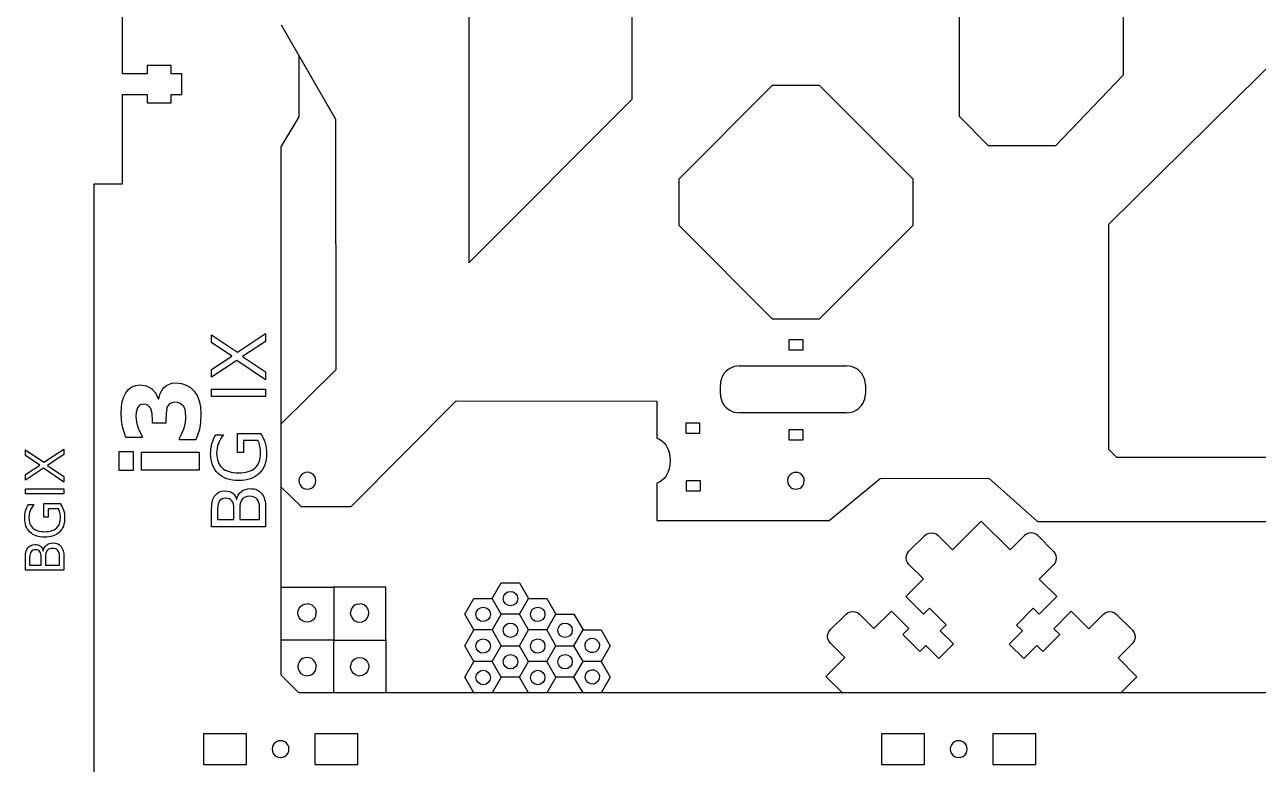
# Model space of a CAD drawing. Extents: x -232 to 655, y -130 to 416.
# Drawn here: x -232.1 to 31.3, y 44.9 to 203.5 of the extents above; entities that cross this region are included whole.
import ezdxf

# ---------------------------------------------------------------- set-up
doc = ezdxf.new("R2010")
doc.units = 0
doc.layers.add('Layer_1', color=7, linetype='CONTINUOUS')

msp = doc.modelspace()

# ---------------------------------------------------------------- linework, layer by layer
at = {"layer": 'Layer_1', "color": 6}
for points in [[(-137.27752, 268.578585), (-137.27752, 152.579495), (-102.347497, 187.579227), (-102.347497, 233.578853), (-137.27752, 268.578585)], [(-92.36747, 170.579346), (-72.407472, 190.579193)], [(-72.407472, 190.579193), (-62.427446, 190.579193)], [(-62.427446, 190.579193), (-42.467421, 170.579346)], [(-92.36747, 160.579422), (-92.36747, 170.579346)], [(-42.467421, 170.579346), (-42.467421, 160.579422)], [(-72.407472, 140.579575), (-92.36747, 160.579422)], [(-42.467421, 160.579422), (-62.427446, 140.579575)], [(-82.317254, 150.509141), (-82.387443, 150.509141)], [(-52.447419, 150.509141), (-52.517665, 150.509141)], [(-62.427446, 140.579575), (-72.407472, 140.579575)], [(-177.384493, 83.334311), (-166.095604, 83.334311)], [(-154.944298, 72.045422), (-154.944298, 83.334311), (-166.233187, 83.334311)], [(-154.944299, 72.183017), (-154.944299, 60.894128)]]:
    msp.add_lwpolyline(points, dxfattribs=at)
at = {"layer": 'Layer_1', "color": 3}
for points in [[(2.442631, 268.578585), (2.442631, 192.660102), (-11.994738, 177.610856), (-26.282005, 177.613678), (-32.487422, 183.824063), (-32.487422, 233.579333)], [(-211.18909, 192.980695), (-211.18909, 212.080536)], [(103.578773, 52.10474), (103.578773, 60.754682), (-173.518378, 60.754682), (-177.349263, 64.545124), (-177.349263, 177.370894), (-173.503985, 183.759888), (-173.503985, 196.815824)], [(-205.89971, 192.980695), (-211.18909, 192.980695)], [(-200.809888, 194.78068), (-205.89971, 194.78068)], [(-205.89971, 194.78068), (-205.89971, 192.980695)], [(-200.809888, 192.980695), (-200.809888, 194.78068)], [(-200.809888, 188.58071), (-198.561113, 188.58071), (-198.561113, 192.980695), (-200.809888, 192.980695)], [(-211.18909, 188.58071), (-205.89971, 188.58071)], [(-205.89971, 188.58071), (-205.89971, 186.780724)], [(-200.809888, 186.780724), (-200.809888, 188.58071)], [(-205.89971, 186.780724), (-200.809888, 186.780724)]]:
    msp.add_lwpolyline(points, dxfattribs=at)
at = {"layer": 'Layer_1', "color": 4}
for points in [[(-177.349745, 203.457557), (-165.704128, 183.305169), (-165.647108, 129.773032), (-177.320959, 118.224047)], [(39.311905, 111.007315), (1.108617, 111.007315), (-0.582843, 112.724101), (-0.573953, 160.890657), (42.443496, 203.386183)], [(-177.320959, 104.708566), (-173.074587, 100.579655), (-162.399249, 100.579683), (-139.954931, 123.133359), (-97.087546, 123.090179), (-97.109842, 115.16363), (-96.550576, 114.940533), (-96.016171, 114.606297), (-95.532572, 114.151101), (-95.111229, 113.593289), (-94.763587, 112.917197), (-94.501098, 112.141227), (-94.335208, 111.283723), (-94.277366, 110.363058), (-94.335208, 109.442421), (-94.501098, 108.584917), (-94.763587, 107.808947), (-95.111229, 107.132855), (-95.532572, 106.575043), (-96.016171, 106.119847), (-96.550576, 105.785611), (-97.113739, 105.571715), (-97.118791, 97.590386), (-60.321832, 97.564421), (-49.445632, 106.554215), (-26.195458, 106.620932), (-15.843218, 97.3976), (39.376548, 97.3976)], [(-132.272346, 74.210558), (-130.331052, 70.848145)], [(-120.624501, 67.485733), (-124.507077, 67.485733), (-126.448371, 70.848145), (-124.507077, 74.21056)], [(-126.449655, 64.122459), (-130.332232, 64.122459), (-132.273525, 67.484872), (-130.332232, 70.847287), (-126.449655, 70.847284)], [(-114.801811, 64.122459), (-118.684387, 64.122459), (-120.625681, 67.484872), (-118.684387, 70.847287), (-114.801811, 70.847284)], [(-112.869633, 60.757798), (-114.810918, 64.12021), (-112.86963, 67.482625)]]:
    msp.add_lwpolyline(points, dxfattribs=at)
at = {"layer": 'Layer_1', "color": 2}
for points in [[(-217.260847, 43.909317), (-217.278345, 169.482515), (-211.189118, 169.479692), (-211.189118, 188.579533)], [(-126.449655, 77.575273), (-130.332232, 77.575273), (-132.273525, 80.937686), (-130.332232, 84.300101), (-126.449655, 84.300098), (-124.508362, 80.937686)], [(-118.684387, 70.848774), (-120.625681, 74.211187), (-118.684387, 77.573602), (-114.801811, 77.573599), (-112.860517, 74.211187)], [(-132.272346, 67.485733), (-136.154922, 67.485733), (-138.096216, 70.848145), (-136.154922, 74.21056)], [(-124.507077, 60.759418), (-126.448371, 64.12183), (-124.507077, 67.484245)], [(-130.331052, 64.12183), (-132.272346, 60.759418)], [(-118.683207, 64.12183), (-120.624501, 60.759418)]]:
    msp.add_lwpolyline(points, dxfattribs=at)
at = {"layer": 'Layer_1', "color": 7}
for points in [[(-192.163031, 128.168099), (-192.163031, 129.842693), (-187.880089, 132.705696), (-192.163031, 135.584137), (-192.163031, 137.258731), (-186.629932, 133.554564), (-180.641529, 137.505676), (-180.641529, 135.831082), (-185.541833, 132.589929), (-180.641529, 129.325634), (-180.641529, 127.643335), (-186.791989, 131.756498), (-192.163031, 128.168099)], [(-68.924066, 136.18783), (-68.924066, 134.053186)], [(-65.898567, 136.18783), (-68.924066, 136.18783)], [(-65.898567, 134.053186), (-65.898567, 136.18783)], [(-68.924066, 134.053186), (-65.898567, 134.053186)], [(-79.53031, 130.579652), (-80.051377, 130.545446), (-80.563525, 130.443366), (-81.057979, 130.275162), (-81.526298, 130.043768), (-81.960497, 129.753051), (-82.353068, 129.408062), (-82.697379, 129.014673), (-82.987475, 128.579684), (-83.218446, 128.110405), (-83.386284, 127.614964), (-83.488166, 127.101771), (-83.522343, 126.579688)], [(-79.53031, 130.579652), (-56.576302, 130.579652)], [(-53.409233, 129.014701), (-53.753516, 129.408091), (-54.146115, 129.753079), (-54.580286, 130.043768), (-55.048633, 130.275162), (-55.543087, 130.443366), (-56.055207, 130.545446), (-56.576302, 130.579652)], [(-83.522315, 124.579664), (-83.522315, 126.579688)], [(-53.119108, 128.579627), (-53.409233, 129.014701)], [(-52.888166, 128.110405), (-53.119108, 128.579627)], [(-52.584269, 126.579688), (-52.618446, 127.101771), (-52.7203, 127.614964), (-52.888166, 128.110405)], [(-52.584269, 126.579688), (-52.584269, 124.579664)], [(-192.163031, 124.062641), (-192.163031, 125.621467), (-180.641529, 125.621467), (-180.641529, 124.062641), (-192.163031, 124.062641)], [(-83.522315, 124.579664), (-83.488166, 124.057609), (-83.386284, 123.544416), (-83.218446, 123.048947), (-82.987475, 122.579724), (-82.697379, 122.14465), (-82.353068, 121.751261), (-81.960497, 121.4063), (-81.526298, 121.115583), (-81.057979, 120.884189), (-80.563525, 120.716041), (-80.051377, 120.613962), (-79.53031, 120.579728)], [(-56.576302, 120.579728), (-56.055207, 120.613962), (-55.543087, 120.716041), (-55.048633, 120.884189), (-54.580286, 121.115612), (-54.146115, 121.406329), (-53.753516, 121.751289), (-53.409233, 122.144678), (-53.119108, 122.579724), (-52.888166, 123.048947), (-52.7203, 123.544444), (-52.618446, 124.057609), (-52.584269, 124.579692)], [(-56.576302, 120.579728), (-79.53031, 120.579728)], [(-182.285253, 114.632439), (-185.379778, 114.632439), (-185.379778, 112.085835), (-186.660801, 112.085835), (-186.660801, 116.175856), (-181.714194, 116.175856)], [(-68.918209, 116.967396), (-68.918209, 114.832752)], [(-65.892711, 116.967396), (-68.918209, 116.967396)], [(-65.892711, 114.832752), (-65.892711, 116.967396)], [(-191.275575, 115.874894), (-189.616416, 115.874894)], [(-68.918209, 114.832752), (-65.892711, 114.832752)], [(-231.932579, 106.177056), (-231.932579, 107.373193), (-228.873335, 109.418203), (-231.932579, 111.474234), (-231.932579, 112.670374), (-227.980364, 110.024541), (-223.702934, 112.846763), (-223.702934, 111.650623), (-227.203152, 109.335521), (-223.702934, 107.00388), (-223.702934, 105.802231), (-228.09612, 108.740207), (-231.932579, 106.177056)], [(-169.983717, 105.603578), (-169.922503, 106.06947), (-169.983717, 106.535334), (-170.163211, 106.969448), (-170.448678, 107.342208), (-170.820732, 107.628296), (-171.253971, 107.808128), (-171.718932, 107.869455), (-172.183865, 107.808128), (-172.617133, 107.628296), (-172.989158, 107.342208), (-173.274654, 106.969448), (-173.454119, 106.535334), (-173.515333, 106.06947), (-173.454119, 105.603578), (-173.274654, 105.169492), (-172.989158, 104.796676), (-172.617133, 104.510644), (-172.183865, 104.330784), (-171.718932, 104.269485), (-171.253971, 104.330784), (-170.820732, 104.510644), (-170.448678, 104.796676), (-170.163211, 105.169492), (-169.983717, 105.603578)], [(-66.501916, 107.618136), (-66.933123, 107.802794), (-67.397351, 107.869342), (-67.862961, 107.813208), (-68.298204, 107.638259), (-68.673418, 107.356403), (-68.963035, 106.986833), (-69.147354, 106.554751), (-69.213733, 106.089592), (-69.15774, 105.623079), (-68.983129, 105.186961), (-68.70181, 104.811013), (-68.332974, 104.520804), (-67.901766, 104.336146), (-67.437539, 104.269598), (-66.971929, 104.325704), (-66.536714, 104.500653), (-66.161499, 104.782537), (-65.871855, 105.152107), (-65.687564, 105.584161), (-65.621157, 106.049348), (-65.677178, 106.515861), (-65.851789, 106.951979), (-66.13308, 107.327927), (-66.501916, 107.618136)], [(-231.932579, 103.244592), (-231.932579, 104.358046), (-223.702934, 104.358046), (-223.702934, 103.244592), (-231.932579, 103.244592)], [(-231.298682, 100.990122), (-230.113569, 100.990122)], [(-224.877023, 100.102666), (-227.087396, 100.102666), (-227.087396, 98.283653), (-228.002414, 98.283653), (-228.002414, 101.205096), (-224.469125, 101.205096)], [(-180.641529, 100.355974), (-180.641529, 96.219641), (-192.163031, 96.219641)], [(-192.163031, 96.219641), (-192.163031, 100.201627)], [(-186.143762, 97.778495), (-181.922555, 97.778495), (-181.922555, 100.278815)], [(-186.143762, 100.278815), (-186.143762, 97.778495)], [(-190.882008, 97.778495), (-187.409351, 97.778495), (-187.409351, 100.085888)], [(-190.882008, 100.085888), (-190.882008, 97.778495)], [(-223.702934, 89.905181), (-223.702934, 86.950667), (-231.932579, 86.950667)], [(-231.932579, 86.950667), (-231.932579, 89.794939)], [(-231.017561, 88.064124), (-228.537093, 88.064124), (-228.537093, 89.712257)], [(-231.017561, 89.712257), (-231.017561, 88.064124)], [(-227.633098, 88.064124), (-224.617952, 88.064124), (-224.617952, 89.85006)], [(-227.633098, 89.85006), (-227.633098, 88.064124)], [(-173.477752, 78.827512), (-173.166287, 79.234184)], [(-173.166287, 79.234184), (-172.760401, 79.546126)], [(-172.760401, 79.546216), (-172.287747, 79.74232)], [(-172.287747, 79.74232), (-171.780577, 79.809147)], [(-171.273374, 79.742169), (-171.780577, 79.809147)], [(-171.273374, 79.742169), (-170.80081, 79.545944)], [(-170.80081, 79.545944), (-170.394987, 79.233821)], [(-170.394987, 79.233821), (-170.083649, 78.827149)], [(-161.933804, 79.233821), (-162.245142, 78.827149)], [(-161.52798, 79.545944), (-161.933804, 79.233821)], [(-161.055417, 79.742169), (-161.52798, 79.545944)], [(-161.055417, 79.742169), (-160.548214, 79.809147)], [(-160.041044, 79.74232), (-160.548214, 79.809147)], [(-159.56839, 79.546216), (-160.041044, 79.74232)], [(-159.162504, 79.234184), (-159.56839, 79.546126)], [(-158.851039, 78.827512), (-159.162504, 79.234184)], [(-173.673765, 77.33768), (-173.740415, 77.845906), (-173.673581, 78.354103)], [(-173.478027, 76.86409), (-173.673765, 77.33768)], [(-173.673581, 78.354103), (-173.477752, 78.827632)], [(-173.166689, 76.457448), (-173.478027, 76.86409)], [(-172.760863, 76.145385), (-173.166689, 76.457448)], [(-170.395419, 76.456995), (-170.8013, 76.145023)], [(-170.083924, 76.863637), (-170.395419, 76.456995)], [(-169.888095, 77.337196), (-170.083924, 76.863637)], [(-170.083649, 78.827149), (-169.887941, 78.353529)], [(-169.888095, 77.337196), (-169.821259, 77.845333)], [(-169.887941, 78.353529), (-169.821259, 77.845333)], [(-162.44085, 78.353529), (-162.507532, 77.845333)], [(-162.440696, 77.337196), (-162.507532, 77.845333)], [(-162.245142, 78.827149), (-162.44085, 78.353529)], [(-162.440696, 77.337196), (-162.244867, 76.863637)], [(-162.244867, 76.863637), (-161.933372, 76.456995)], [(-161.933372, 76.456995), (-161.527491, 76.145023)], [(-159.567928, 76.145385), (-159.162102, 76.457448)], [(-159.162102, 76.457448), (-158.850764, 76.86409)], [(-158.65521, 78.354103), (-158.851039, 78.827632)], [(-158.850764, 76.86409), (-158.655026, 77.33768)], [(-158.655026, 77.33768), (-158.588376, 77.845906), (-158.65521, 78.354103)], [(-172.288269, 75.9491), (-172.760863, 76.145385)], [(-171.781132, 75.882122), (-172.288269, 75.9491)], [(-171.273932, 75.948889), (-171.781132, 75.882122)], [(-170.8013, 76.145023), (-171.273932, 75.948889)], [(-161.527491, 76.145023), (-161.054859, 75.948889)], [(-161.054859, 75.948889), (-160.547658, 75.882122)], [(-160.547658, 75.882122), (-160.040522, 75.9491)], [(-160.040522, 75.9491), (-159.567928, 76.145385)], [(-173.673765, 66.890748), (-173.740415, 66.382521), (-173.673581, 65.874325)], [(-173.478027, 67.364338), (-173.673765, 66.890748)], [(-173.673581, 65.874325), (-173.477752, 65.400795)], [(-173.166689, 67.77098), (-173.478027, 67.364338)], [(-172.760863, 68.083043), (-173.166689, 67.77098)], [(-172.288269, 68.279327), (-172.760863, 68.083043)], [(-171.781132, 68.346306), (-172.288269, 68.279327)], [(-171.273932, 68.279539), (-171.781132, 68.346306)], [(-170.8013, 68.083405), (-171.273932, 68.279539)], [(-170.395419, 67.771433), (-170.8013, 68.083405)], [(-170.083924, 67.364791), (-170.395419, 67.771433)], [(-169.888095, 66.891231), (-170.083924, 67.364791)], [(-170.083649, 65.401278), (-169.887941, 65.874898)], [(-169.888095, 66.891231), (-169.821259, 66.383095)], [(-169.887941, 65.874898), (-169.821259, 66.383095)], [(-162.440696, 66.891231), (-162.507532, 66.383095)], [(-162.44085, 65.874898), (-162.507532, 66.383095)], [(-162.245142, 65.401278), (-162.44085, 65.874898)], [(-162.440696, 66.891231), (-162.244867, 67.364791)], [(-162.244867, 67.364791), (-161.933372, 67.771433)], [(-161.933372, 67.771433), (-161.527491, 68.083405)], [(-161.527491, 68.083405), (-161.054859, 68.279539)], [(-161.054859, 68.279539), (-160.547658, 68.346306)], [(-160.547658, 68.346306), (-160.040522, 68.279327)], [(-160.040522, 68.279327), (-159.567928, 68.083043)], [(-159.567928, 68.083043), (-159.162102, 67.77098)], [(-159.162102, 67.77098), (-158.850764, 67.364338)], [(-158.65521, 65.874325), (-158.851039, 65.400795)], [(-158.850764, 67.364338), (-158.655026, 66.890748)], [(-158.655026, 66.890748), (-158.588376, 66.382521), (-158.65521, 65.874325)], [(-173.477752, 65.400916), (-173.166287, 64.994244)], [(-173.166287, 64.994244), (-172.760401, 64.682302)], [(-172.760401, 64.682211), (-172.287747, 64.486108)], [(-172.287747, 64.486108), (-171.780577, 64.41928)], [(-171.273374, 64.486259), (-171.780577, 64.41928)], [(-171.273374, 64.486259), (-170.80081, 64.682483)], [(-170.80081, 64.682483), (-170.394987, 64.994606)], [(-170.394987, 64.994606), (-170.083649, 65.401278)], [(-161.933804, 64.994606), (-162.245142, 65.401278)], [(-161.52798, 64.682483), (-161.933804, 64.994606)], [(-161.055417, 64.486259), (-161.52798, 64.682483)], [(-161.055417, 64.486259), (-160.548214, 64.41928)], [(-160.041044, 64.486108), (-160.548214, 64.41928)], [(-159.56839, 64.682211), (-160.041044, 64.486108)], [(-159.162504, 64.994244), (-159.56839, 64.682302)], [(-158.851039, 65.400916), (-159.162504, 64.994244)], [(-193.910317, 52.05473), (-193.910317, 45.454738)], [(-184.728697, 52.05473), (-193.910317, 52.05473)], [(-184.728697, 45.454738), (-184.728697, 52.05473)], [(-178.342346, 50.315084), (-178.714739, 50.028742)], [(-177.908684, 50.495086), (-178.342346, 50.315084)], [(-177.443299, 50.556469), (-177.908684, 50.495086)], [(-176.977887, 50.495086), (-177.443299, 50.556469)], [(-176.544224, 50.315084), (-176.977887, 50.495086)], [(-176.171832, 50.028742), (-176.544224, 50.315084)], [(-170.157874, 45.454738), (-160.976282, 45.454738), (-160.976282, 52.05473), (-170.157874, 52.05473), (-170.157874, 45.454738)], [(-39.933739, 52.05473), (-49.115359, 52.05473)], [(-49.115359, 52.05473), (-49.115359, 45.454738)], [(-39.933739, 45.454738), (-39.933739, 52.05473)], [(-33.113754, 50.495086), (-33.547389, 50.315084), (-33.919809, 50.028742), (-34.205587, 49.655616), (-34.385165, 49.221078), (-34.446436, 48.754762)], [(-32.648313, 50.556469), (-33.113754, 50.495086)], [(-30.850219, 48.754762), (-30.91149, 49.221078), (-31.091124, 49.655616), (-31.376902, 50.028742), (-31.749294, 50.315084), (-32.182957, 50.495086), (-32.648313, 50.556469)], [(-25.362944, 52.05473), (-25.362944, 45.454738)], [(-16.181324, 52.05473), (-25.362916, 52.05473)], [(-16.181324, 45.454738), (-16.181324, 52.05473)], [(-179.180151, 49.221078), (-179.241422, 48.754762)], [(-179.241422, 48.754762), (-179.180151, 48.288447)], [(-179.000517, 49.655616), (-179.180151, 49.221078)], [(-179.180151, 48.288447), (-179.000517, 47.853909)], [(-178.714739, 50.028742), (-179.000517, 49.655616)], [(-179.000517, 47.853909), (-178.714739, 47.480755)], [(-178.714739, 47.480755), (-178.342346, 47.194412)], [(-176.544224, 47.194412), (-176.171832, 47.480755)], [(-175.886082, 49.655616), (-176.171832, 50.028742)], [(-176.171832, 47.480755), (-175.886082, 47.853909)], [(-175.706447, 49.221078), (-175.886082, 49.655616)], [(-175.886082, 47.853909), (-175.706447, 48.288447)], [(-175.645177, 48.754762), (-175.706447, 49.221078)], [(-175.706447, 48.288447), (-175.645177, 48.754762)], [(-34.446464, 48.754762), (-34.385165, 48.288447), (-34.205587, 47.853909), (-33.919809, 47.480755), (-33.547389, 47.194412), (-33.113754, 47.014439), (-32.648313, 46.953056)], [(-32.182957, 47.014439), (-31.749294, 47.194412), (-31.376902, 47.480755), (-31.091124, 47.853909), (-30.91149, 48.288447), (-30.850219, 48.754762)], [(-193.910317, 45.454738), (-184.728697, 45.454738)], [(-178.342346, 47.194412), (-177.908684, 47.014439)], [(-177.908684, 47.014439), (-177.443299, 46.953056)], [(-177.443299, 46.953056), (-176.977887, 47.014439)], [(-176.977887, 47.014439), (-176.544224, 47.194412)], [(-49.115359, 45.454738), (-39.933739, 45.454738)], [(-32.648313, 46.953056), (-32.182957, 47.014439)], [(-25.362944, 45.454738), (-16.181324, 45.454738)]]:
    msp.add_lwpolyline(points, dxfattribs=at)
at = {"layer": 'Layer_1', "color": 1}
for points in [[(-211.505236, 120.490351), (-211.442074, 121.856324), (-211.252618, 123.026967), (-210.942315, 124.021541), (-210.516752, 124.859306), (-209.930548, 125.591108), (-209.204306, 126.113832), (-208.357216, 126.427483), (-207.408554, 126.532054), (-206.100172, 126.329817), (-204.964877, 125.723177), (-204.101333, 124.786383), (-203.60846, 123.593723), (-203.454706, 123.593723), (-203.158175, 124.732752), (-202.477229, 125.816723), (-201.987065, 126.26928), (-201.373373, 126.636589), (-200.633415, 126.880071), (-199.764396, 126.96123), (-198.619449, 126.849786), (-197.578811, 126.515547), (-196.664467, 125.966656), (-195.898403, 125.211443), (-195.287448, 124.266414), (-194.838546, 123.170026), (-194.562617, 121.870073), (-194.470641, 120.314284), (-194.550256, 118.535607), (-194.789129, 117.029299), (-195.50301, 114.800822), (-199.050515, 114.800822), (-199.050515, 115.196991), (-198.517849, 116.177818), (-198.06206, 117.315419), (-197.749019, 118.477824), (-197.64471, 119.532904), (-197.749019, 120.825984), (-197.915135, 121.468389), (-198.204836, 121.998022), (-198.880278, 122.597789), (-199.364939, 122.766981), (-200.017013, 122.823369), (-200.658137, 122.743602), (-201.131763, 122.504241), (-201.468115, 122.132814), (-201.697392, 121.656877), (-201.906068, 120.391294), (-201.928081, 119.092736), (-201.928081, 118.388399), (-204.805647, 118.388399), (-204.805647, 119.037708), (-204.871518, 120.41331), (-205.135141, 121.480776), (-205.717225, 122.168577), (-206.156588, 122.354305), (-206.727637, 122.416207), (-207.176596, 122.358425), (-207.534933, 122.185112), (-208.023629, 121.612845), (-208.287253, 120.688437), (-208.353152, 119.786049), (-208.210376, 118.553474), (-207.847918, 117.331954), (-207.392129, 116.363517), (-206.969275, 115.615177), (-206.969275, 115.274032), (-210.472867, 115.274032), (-211.170294, 117.557537), (-211.4215, 119.00882), (-211.505264, 120.490351)], [(-208.902244, 112.302698), (-208.902244, 108.230886), (-211.900601, 108.230886), (-211.900601, 112.302698), (-208.902244, 112.302698)], [(-194.811086, 108.340936), (-207.144959, 108.340936), (-207.144959, 112.192645), (-194.811086, 112.192645), (-194.811086, 108.340936)]]:
    msp.add_lwpolyline(points, dxfattribs=at)
at = {"layer": 'Layer_1', "color": 7}
for points in [[(-87.918742, 118.335553), (-90.94424, 118.335553), (-90.94424, 116.200909), (-87.918742, 116.200909), (-87.918742, 118.335553)], [(-87.807052, 106.064842), (-90.832551, 106.064842), (-90.832551, 103.930197), (-87.807052, 103.930197), (-87.807052, 106.064842)], [(-126.939198, 80.30465), (-127.268901, 79.815635), (-127.757916, 79.485932), (-128.356749, 79.365033), (-128.94549, 79.482141), (-129.4446, 79.815635), (-129.778094, 80.314742), (-129.895202, 80.903483), (-129.778094, 81.492224), (-129.4446, 81.991331), (-128.94549, 82.324825), (-128.356749, 82.441933), (-127.757916, 82.321034), (-127.268901, 81.991331), (-126.939198, 81.502316), (-126.8183, 80.903483), (-126.8183, 80.903483), (-126.939198, 80.30465)], [(-132.761888, 76.941608), (-133.091592, 76.452593), (-133.580607, 76.12289), (-134.17944, 76.001991), (-134.768181, 76.1191), (-135.267291, 76.452593), (-135.600784, 76.9517), (-135.717892, 77.540441), (-135.600784, 78.129182), (-135.267291, 78.628289), (-134.768181, 78.961783), (-134.17944, 79.078891), (-133.580607, 78.957993), (-133.091592, 78.628289), (-132.761888, 78.139274), (-132.64099, 77.540441), (-132.64099, 77.540441), (-132.761888, 76.941608)], [(-121.114044, 76.941608), (-121.443747, 76.452593), (-121.932762, 76.12289), (-122.531595, 76.001991), (-123.120336, 76.1191), (-123.619446, 76.452593), (-123.95294, 76.9517), (-124.070048, 77.540441), (-123.95294, 78.129182), (-123.619446, 78.628289), (-123.120336, 78.961783), (-122.531595, 79.078891), (-121.932762, 78.957993), (-121.443747, 78.628289), (-121.114044, 78.139274), (-120.993146, 77.540441), (-120.993146, 77.540441), (-121.114044, 76.941608)], [(-126.939198, 73.543968), (-127.268901, 73.054954), (-127.757916, 72.72525), (-128.356749, 72.604352), (-128.94549, 72.72146), (-129.4446, 73.054954), (-129.778094, 73.554061), (-129.895202, 74.142802), (-129.778094, 74.731543), (-129.4446, 75.23065), (-128.94549, 75.564143), (-128.356749, 75.681251), (-127.757916, 75.560353), (-127.268901, 75.23065), (-126.939198, 74.741635), (-126.8183, 74.142802), (-126.8183, 74.142802), (-126.939198, 73.543968)], [(-115.291354, 73.543968), (-115.621057, 73.054954), (-116.110072, 72.72525), (-116.708905, 72.604352), (-117.297646, 72.72146), (-117.796756, 73.054954), (-118.130249, 73.554061), (-118.247358, 74.142802), (-118.130249, 74.731543), (-117.796756, 75.23065), (-117.297646, 75.564143), (-116.708905, 75.681251), (-116.110072, 75.560353), (-115.621057, 75.23065), (-115.291354, 74.741635), (-115.170455, 74.142802), (-115.170455, 74.142802), (-115.291354, 73.543968)], [(-132.761888, 70.180927), (-133.091592, 69.691912), (-133.580607, 69.362208), (-134.17944, 69.24131), (-134.768181, 69.358418), (-135.267291, 69.691912), (-135.600784, 70.191019), (-135.717892, 70.77976), (-135.600784, 71.368501), (-135.267291, 71.867608), (-134.768181, 72.201102), (-134.17944, 72.31821), (-133.580607, 72.197311), (-133.091592, 71.867608), (-132.761888, 71.378593), (-132.64099, 70.77976), (-132.64099, 70.77976), (-132.761888, 70.180927)], [(-121.114044, 70.180927), (-121.443747, 69.691912), (-121.932762, 69.362208), (-122.531595, 69.24131), (-123.120336, 69.358418), (-123.619446, 69.691912), (-123.95294, 70.191019), (-124.070048, 70.77976), (-123.95294, 71.368501), (-123.619446, 71.867608), (-123.120336, 72.201102), (-122.531595, 72.31821), (-121.932762, 72.197311), (-121.443747, 71.867608), (-121.114044, 71.378593), (-120.993146, 70.77976), (-120.993146, 70.77976), (-121.114044, 70.180927)], [(-111.097805, 72.422166), (-110.509454, 72.381142), (-109.979415, 72.122494), (-109.575298, 71.664337), (-109.382346, 71.095919), (-109.421605, 70.496931), (-109.687098, 69.958564), (-110.138408, 69.562775), (-110.706826, 69.369823), (-111.305811, 69.409083), (-111.844181, 69.674578), (-112.23997, 70.125888), (-112.434686, 70.704943), (-112.393662, 71.293294), (-112.135014, 71.823333), (-111.676857, 72.227453), (-111.676857, 72.227453), (-111.097805, 72.422166)], [(-126.939198, 66.817653), (-127.268901, 66.328638), (-127.757916, 65.998935), (-128.356749, 65.878037), (-128.94549, 65.995145), (-129.4446, 66.328638), (-129.778094, 66.827746), (-129.895202, 67.416487), (-129.778094, 68.005228), (-129.4446, 68.504335), (-128.94549, 68.837828), (-128.356749, 68.954936), (-127.757916, 68.834038), (-127.268901, 68.504335), (-126.939198, 68.01532), (-126.8183, 67.416487), (-126.8183, 67.416487), (-126.939198, 66.817653)], [(-115.291354, 66.817653), (-115.621057, 66.328638), (-116.110072, 65.998935), (-116.708905, 65.878037), (-117.297646, 65.995145), (-117.796756, 66.328638), (-118.130249, 66.827746), (-118.247358, 67.416487), (-118.130249, 68.005228), (-117.796756, 68.504335), (-117.297646, 68.837828), (-116.708905, 68.954936), (-116.110072, 68.834038), (-115.621057, 68.504335), (-115.291354, 68.01532), (-115.170455, 67.416487), (-115.170455, 67.416487), (-115.291354, 66.817653)], [(-132.761888, 63.454612), (-133.091592, 62.965597), (-133.580607, 62.635893), (-134.17944, 62.514995), (-134.768181, 62.632103), (-135.267291, 62.965597), (-135.600784, 63.464704), (-135.717892, 64.053445), (-135.600784, 64.642186), (-135.267291, 65.141293), (-134.768181, 65.474786), (-134.17944, 65.591895), (-133.580607, 65.470996), (-133.091592, 65.141293), (-132.761888, 64.652278), (-132.64099, 64.053445), (-132.64099, 64.053445), (-132.761888, 63.454612)], [(-121.114044, 63.454612), (-121.443747, 62.965597), (-121.932762, 62.635893), (-122.531595, 62.514995), (-123.120336, 62.632103), (-123.619446, 62.965597), (-123.95294, 63.464704), (-124.070048, 64.053445), (-123.95294, 64.642186), (-123.619446, 65.141293), (-123.120336, 65.474786), (-122.531595, 65.591895), (-121.932762, 65.470996), (-121.443747, 65.141293), (-121.114044, 64.652278), (-120.993146, 64.053445), (-120.993146, 64.053445), (-121.114044, 63.454612)], [(-111.076384, 65.711069), (-110.488033, 65.670045), (-109.957994, 65.411396), (-109.553877, 64.953243), (-109.360928, 64.384824), (-109.400185, 63.785833), (-109.665677, 63.247466), (-110.116987, 62.851678), (-110.685405, 62.658728), (-111.284393, 62.697985), (-111.822763, 62.963483), (-112.218552, 63.41479), (-112.413265, 63.993845), (-112.372242, 64.582197), (-112.113593, 65.112235), (-111.655439, 65.516355), (-111.655439, 65.516355), (-111.076384, 65.711069)]]:
    msp.add_lwpolyline(points, close=True, dxfattribs=at)
at = {"layer": 'Layer_1', "color": 5}
for points in [[(-39.469574, 94.70678), (-38.987893, 94.905882)], [(-38.987893, 94.905882), (-38.47085, 94.973434)], [(-38.47085, 94.973434), (-37.953647, 94.904845)], [(-37.953647, 94.904845), (-37.471567, 94.704784)], [(-33.98158, 91.310946), (-27.842039, 97.450488)], [(-27.842039, 97.450488), (-21.690264, 91.298713)], [(-17.725341, 94.884709), (-18.207022, 94.685567)], [(-17.208298, 94.95226), (-17.725341, 94.884709)], [(-16.691095, 94.883671), (-17.208298, 94.95226)], [(-16.209015, 94.683571), (-16.691095, 94.883671)], [(-39.883045, 94.389657), (-43.270378, 91.002325)], [(-39.883045, 94.389657), (-39.469574, 94.70678)], [(-37.471567, 94.704784), (-37.057478, 94.386844)], [(-33.98158, 91.310946), (-37.057478, 94.386844)], [(-18.207022, 94.685567), (-18.620493, 94.368484), (-21.690264, 91.298713)], [(-15.794905, 94.36565), (-16.209015, 94.683571)], [(-12.400827, 90.971572), (-15.794905, 94.36565)], [(-43.854174, 89.59011), (-43.786603, 90.107173)], [(-43.785565, 89.072927), (-43.854174, 89.59011)], [(-43.786623, 90.107153), (-43.587501, 90.588854)], [(-43.587501, 90.588854), (-43.270378, 91.002325)], [(-12.400827, 90.971572), (-12.082886, 90.557443)], [(-12.082886, 90.557443), (-11.882806, 90.075383)], [(-11.882806, 90.075383), (-11.814217, 89.55818)], [(-11.814217, 89.55818), (-11.881769, 89.041137)], [(-43.585505, 88.590847), (-43.785565, 89.072927)], [(-43.267584, 88.176737), (-43.585505, 88.590847)], [(-43.267584, 88.176737), (-40.191687, 85.10084)], [(-15.467765, 85.076214), (-12.397994, 88.145985)], [(-12.080911, 88.559456), (-12.397994, 88.145985)], [(-11.881769, 89.041137), (-12.080911, 88.559456)], [(-40.191687, 85.10084), (-43.931864, 81.360663)], [(-11.720124, 81.328573), (-15.467765, 85.076214)], [(-166.095604, 83.334311), (-166.095604, 72.045422), (-177.384493, 72.045422)], [(-130.331052, 77.574644), (-132.272346, 74.212231), (-136.154922, 74.212231), (-138.096216, 77.574644), (-136.154922, 80.937059), (-132.272346, 80.937056)], [(-120.624501, 74.212231), (-124.507077, 74.212231), (-126.448371, 77.574644), (-124.507077, 80.937059), (-120.624501, 80.937056), (-118.683207, 77.574644)], [(-43.931864, 81.360663), (-40.184223, 77.613022)], [(-15.460301, 77.588396), (-11.720124, 81.328573)], [(-56.678559, 77.594144), (-60.065872, 74.206831)], [(-56.678559, 77.594144), (-56.265068, 77.911286)], [(-56.265068, 77.911286), (-55.783387, 78.110389)], [(-55.783387, 78.110389), (-55.266344, 78.17794)], [(-55.266344, 78.17794), (-54.749161, 78.109331)], [(-54.749161, 78.109331), (-54.267081, 77.909271)], [(-54.267081, 77.909271), (-53.852991, 77.59133)], [(-50.777094, 74.515433), (-53.852991, 77.59133)], [(-47.036917, 78.255609), (-50.777094, 74.515433)], [(-43.289276, 74.507969), (-47.036917, 78.255609)], [(-40.184223, 77.613022), (-38.913956, 78.883289)], [(-38.913956, 78.883289), (-35.307745, 75.277078)], [(-20.33211, 75.262151), (-16.733083, 78.861178)], [(-16.733083, 78.861178), (-15.460301, 77.588396)], [(-8.608884, 78.217334), (-12.349061, 74.477157)], [(-4.861244, 74.469693), (-8.608884, 78.217334)], [(-1.791473, 77.539464), (-4.861244, 74.469693)], [(-1.791473, 77.539464), (-1.378002, 77.856547)], [(-1.378002, 77.856547), (-0.896321, 78.055689)], [(-0.896321, 78.055689), (-0.379278, 78.12324)], [(-0.379278, 78.12324), (0.137905, 78.054671)], [(0.137905, 78.054671), (0.619985, 77.854571)], [(0.619985, 77.854571), (1.034095, 77.53665)], [(4.428192, 74.142552), (1.034095, 77.53665)], [(-60.582097, 73.311679), (-60.382994, 73.79336)], [(-60.382994, 73.79336), (-60.065872, 74.206831)], [(-44.559504, 73.237742), (-43.289276, 74.507969)], [(-35.307745, 75.277078), (-36.578012, 74.006811)], [(-36.578012, 74.006811), (-33.784953, 71.213752)], [(-21.84682, 71.201878), (-19.059328, 73.989369)], [(-19.059328, 73.989369), (-20.33211, 75.262151)], [(-12.349061, 74.477157), (-11.07628, 73.204375)], [(4.428192, 74.142552), (4.746113, 73.728443)], [(-166.095604, 60.756533), (-166.095604, 72.045422), (-154.806715, 72.045422)], [(-60.649668, 72.794616), (-60.582097, 73.311679)], [(-60.581059, 72.277433), (-60.649668, 72.794616)], [(-60.380999, 71.795353), (-60.581059, 72.277433)], [(-60.063058, 71.381263), (-60.380999, 71.795353)], [(-60.063058, 71.381263), (-56.98716, 68.305366)], [(-39.683065, 70.901758), (-40.953292, 69.63153), (-44.559504, 73.237742)], [(-33.784953, 71.213752), (-36.890006, 68.108698)], [(-18.73558, 68.090638), (-21.84682, 71.201878)], [(-11.07628, 73.204375), (-14.675307, 69.605348)], [(1.361235, 68.247214), (4.431006, 71.316985)], [(4.748089, 71.730456), (4.431006, 71.316985)], [(4.746113, 73.728443), (4.946194, 73.246383)], [(4.947231, 72.212137), (4.748089, 71.730456)], [(4.946194, 73.246383), (5.014783, 72.72918)], [(5.014783, 72.72918), (4.947231, 72.212137)], [(-36.890006, 68.108698), (-39.683065, 70.901758)], [(-15.948088, 70.87813), (-18.73558, 68.090638)], [(-14.675307, 69.605348), (-15.948088, 70.87813)], [(-136.154922, 60.759418), (-138.096216, 64.12183), (-136.154922, 67.484245)], [(-108.987051, 67.482623), (-107.045763, 64.120213), (-108.987051, 60.757798)], [(-56.98716, 68.305366), (-61.004668, 64.287859)], [(1.361235, 68.247214), (5.389679, 64.218771)], [(-61.004668, 64.287859), (-57.466327, 60.749518)], [(5.389679, 64.218771), (1.860298, 60.68939)]]:
    msp.add_lwpolyline(points, dxfattribs=at)
msp.add_lwpolyline([(-108.978867, 74.210812), (-107.037578, 70.848402), (-108.978867, 67.485984), (-112.861451, 67.485987), (-114.802737, 70.848399), (-112.861448, 74.210814), (-108.978867, 74.210812)], close=True, dxfattribs=at)
at = {"layer": 'Layer_1', "color": 7}
for points in [[(-181.714194, 116.175856), (-181.287186, 115.573904), (-180.96307, 114.910259), (-180.741851, 114.184863)], [(-192.37139, 111.862033), (-192.371379, 112.613168), (-192.278776, 113.325694), (-192.093579, 113.999641)], [(-192.093579, 113.999641), (-191.908359, 114.678752), (-191.63569, 115.303818), (-191.275575, 115.874894)], [(-190.71995, 114.038249), (-190.966883, 113.390012), (-191.090355, 112.708333), (-191.090367, 111.993238)], [(-189.616416, 115.874894), (-190.105151, 115.298681), (-190.472997, 114.686457), (-190.71995, 114.038249)], [(-181.837666, 113.467172), (-181.935414, 113.899311), (-182.08461, 114.287733), (-182.285253, 114.632439)], [(-181.698762, 111.993238), (-181.698759, 112.543713), (-181.745063, 113.035005), (-181.837666, 113.467172)], [(-180.741851, 114.184863), (-180.525776, 113.459467), (-180.417738, 112.685191), (-180.417735, 111.862033)], [(-190.789402, 107.633102), (-191.844049, 108.651755), (-192.371379, 110.061399), (-192.37139, 111.862033)], [(-191.090367, 111.993238), (-191.090355, 110.583595), (-190.696788, 109.523794), (-189.909664, 108.813807)], [(-182.879464, 108.813807), (-182.092326, 109.523794), (-181.698759, 110.583595), (-181.698762, 111.993238)], [(-180.417735, 111.862033), (-180.417738, 110.061399), (-180.942494, 108.651755), (-181.992008, 107.633102)], [(-189.909664, 108.813807), (-189.122518, 108.108986), (-187.949535, 107.756575), (-186.390706, 107.756575)], [(-186.390706, 107.756575), (-184.837008, 107.756575), (-183.666596, 108.108986), (-182.879464, 108.813807)], [(-186.390706, 106.112856), (-188.273648, 106.112856), (-189.73988, 106.619614), (-190.789402, 107.633102)], [(-181.992008, 107.633102), (-183.046664, 106.619614), (-184.512895, 106.112856), (-186.390706, 106.112856)], [(-192.163031, 100.201627), (-192.16302, 101.390036), (-191.916075, 102.305791), (-191.422198, 102.948891)], [(-191.422198, 102.948891), (-190.9283, 103.591962), (-190.226053, 103.913498), (-189.315454, 103.913526)], [(-189.315454, 103.913526), (-188.610624, 103.913498), (-188.049857, 103.748878), (-187.633144, 103.419638)], [(-187.633144, 103.419638), (-187.216418, 103.090369), (-186.956613, 102.606753), (-186.853726, 101.968818)], [(-186.853726, 101.968818), (-186.689091, 102.73539), (-186.344396, 103.32958), (-185.819646, 103.751446)], [(-185.819646, 103.751446), (-185.30003, 104.178448), (-184.649229, 104.39195), (-183.867242, 104.391978)], [(-184.037015, 102.748259), (-184.757266, 102.748231), (-185.287166, 102.545031), (-185.626722, 102.138603)], [(-182.439595, 102.138603), (-182.789429, 102.545031), (-183.321904, 102.748231), (-184.037015, 102.748259)], [(-183.867242, 104.391978), (-182.838304, 104.39195), (-182.043454, 104.042135), (-181.482684, 103.34245)], [(-181.482684, 103.34245), (-180.921914, 102.642764), (-180.641529, 101.647282), (-180.641529, 100.355974)], [(-231.88297, 99.650667), (-231.75067, 100.135731), (-231.555908, 100.582215), (-231.298682, 100.990122)], [(-230.113569, 100.990122), (-230.462664, 100.57854), (-230.72541, 100.141243), (-230.901807, 99.678229)], [(-224.557319, 99.27033), (-224.627138, 99.579002), (-224.733705, 99.856449), (-224.877023, 100.102666)], [(-224.469125, 101.205096), (-224.164119, 100.775139), (-223.932606, 100.301096), (-223.774593, 99.782959)], [(-190.449855, 101.783624), (-190.737947, 101.413207), (-190.881996, 100.847295), (-190.882008, 100.085888)], [(-189.14568, 102.346967), (-189.727019, 102.346967), (-190.161743, 102.159177), (-190.449855, 101.783624)], [(-187.833787, 101.783624), (-188.12188, 102.159177), (-188.559178, 102.346967), (-189.14568, 102.346967)], [(-187.409351, 100.085888), (-187.409345, 100.847295), (-187.550823, 101.413207), (-187.833787, 101.783624)], [(-185.626722, 102.138603), (-185.971409, 101.737311), (-186.143756, 101.117382), (-186.143762, 100.278815)], [(-181.922555, 100.278815), (-181.922553, 101.117382), (-182.0949, 101.737311), (-182.439595, 102.138603)], [(-232.081406, 98.123802), (-232.081397, 98.660313), (-232.015253, 99.169266), (-231.88297, 99.650667)], [(-230.951416, 95.103141), (-231.704735, 95.830744), (-232.081397, 96.837628), (-232.081406, 98.123802)], [(-230.901807, 99.678229), (-231.078188, 99.215201), (-231.166382, 98.728294), (-231.166391, 98.217509)], [(-231.166391, 98.217509), (-231.166382, 97.210619), (-230.885263, 96.453617), (-230.323029, 95.9465)], [(-225.30146, 95.9465), (-224.739217, 96.453617), (-224.458098, 97.210619), (-224.458098, 98.217509)], [(-223.543083, 98.123802), (-223.543083, 96.837628), (-223.917908, 95.830744), (-224.667561, 95.103141)], [(-224.458098, 98.217509), (-224.458098, 98.610704), (-224.491172, 98.961644), (-224.557319, 99.27033)], [(-223.774593, 99.782959), (-223.620251, 99.26481), (-223.543083, 98.711759), (-223.543083, 98.123802)], [(-227.809487, 94.017249), (-229.154448, 94.017246), (-230.201755, 94.37921), (-230.951416, 95.103141)], [(-230.323029, 95.9465), (-229.760786, 95.443055), (-228.922938, 95.191336), (-227.809487, 95.191336)], [(-227.809487, 95.191336), (-226.699705, 95.191336), (-225.863698, 95.443055), (-225.30146, 95.9465)], [(-224.667561, 95.103141), (-225.420888, 94.37921), (-226.468195, 94.017246), (-227.809487, 94.017249)], [(-231.403412, 91.757264), (-231.050626, 92.216604), (-230.549021, 92.446279), (-229.898595, 92.446284)], [(-229.898595, 92.446284), (-229.395144, 92.446279), (-228.994595, 92.328685), (-228.696946, 92.093507)], [(-228.140218, 91.057221), (-228.022621, 91.604757), (-227.776411, 92.029191), (-227.401588, 92.330528)], [(-227.401588, 92.330528), (-227.030435, 92.635529), (-226.565576, 92.78803), (-226.007016, 92.788039)], [(-226.007016, 92.788039), (-225.272058, 92.78803), (-224.704309, 92.538148), (-224.303759, 92.038386)], [(-231.932579, 89.794939), (-231.93257, 90.643804), (-231.756181, 91.297914), (-231.403412, 91.757264)], [(-230.70888, 90.924929), (-230.91466, 90.660343), (-231.017555, 90.256119), (-231.017561, 89.712257)], [(-229.777327, 91.327318), (-230.192569, 91.327313), (-230.503087, 91.193184), (-230.70888, 90.924929)], [(-228.840261, 90.924929), (-229.046044, 91.193184), (-229.358399, 91.327313), (-229.777327, 91.327318)], [(-228.537093, 89.712257), (-228.537087, 90.256119), (-228.638145, 90.660343), (-228.840261, 90.924929)], [(-228.696946, 92.093507), (-228.399284, 91.858314), (-228.213708, 91.512888), (-228.140218, 91.057221)], [(-227.263785, 91.178489), (-227.50999, 90.891852), (-227.633095, 90.449043), (-227.633098, 89.85006)], [(-226.128281, 91.613949), (-226.642747, 91.613943), (-227.021246, 91.468791), (-227.263785, 91.178489)], [(-224.987265, 91.178489), (-225.23715, 91.468791), (-225.617487, 91.613943), (-226.128281, 91.613949)], [(-224.617952, 89.85006), (-224.617952, 90.449043), (-224.741057, 90.891852), (-224.987265, 91.178489)], [(-224.303759, 92.038386), (-223.90321, 91.53861), (-223.702934, 90.827542), (-223.702934, 89.905181)]]:
    msp.add_open_spline(points, degree=3, dxfattribs=at)

doc.saveas('drawing.dxf')
